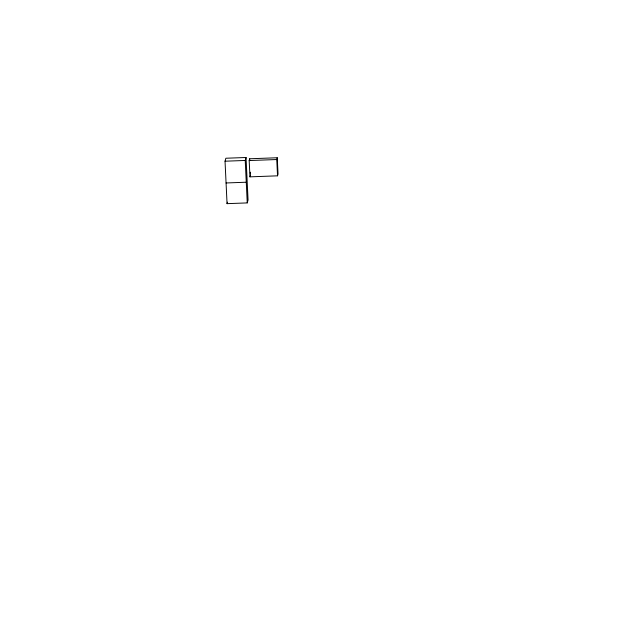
<?xml version="1.0" encoding="UTF-8"?>
<svg xmlns="http://www.w3.org/2000/svg" width="619" height="619" viewBox="0 0 619 619"><rect width="100%" height="100%" fill="white"/><g stroke="black" fill="none" stroke-linecap="round" stroke-linejoin="round"><path stroke-width="0.93" d="M225.037 161.203L225.85 158.24L246.045 157.497L248.057 199.945L247.244 202.908L227.049 203.659L225.037 161.203L245.225 160.46L246.045 157.497M227.049 203.659L227.459 202.173M249.186 160.553L249.674 158.774L277.258 157.752L278.032 174.055L277.536 175.827L249.96 176.848L249.186 160.553L276.763 159.532L277.258 157.752M249.96 176.848L250.447 175.076M226.067 182.969L246.261 182.218M276.763 159.532L277.536 175.827M249.674 158.774L249.767 160.692M250.316 172.198L250.401 174.117M245.225 160.46L247.244 202.908"/></g></svg>
